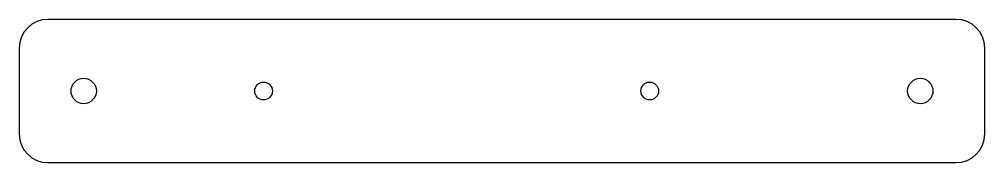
# Model space of a CAD drawing. Header units: millimetres. Extents: x -86 to 86, y -13 to 13.
import ezdxf

# ---------------------------------------------------------------- set-up
doc = ezdxf.new("R2010")
doc.units = ezdxf.units.MM

msp = doc.modelspace()

# ---------------------------------------------------------------- linework, layer by layer
for p, q in [((80.64, 12.7, 3.05), (-80.64, 12.7, 3.05)), ((-85.72, 7.62, 3.05), (-85.72, -7.62, 3.05)), ((85.72, -7.62, 3.05), (85.72, 7.62, 3.05)), ((-80.64, -12.7, 3.05), (80.64, -12.7, 3.05))]:
    msp.add_line(p, q)
for centre, radius in [((-74.29, 0, 3.05), 2.25), ((74.29, 0, 3.05), 2.25), ((-42.35, 0, 3.05), 1.57), ((26.23, 0, 3.05), 1.57)]:
    msp.add_circle(centre, radius)
for centre, start, end in [((-80.64, 7.62, 3.05), 90, 180), ((80.64, 7.62, 3.05), 0, 90), ((-80.64, -7.62, 3.05), 180, 270), ((80.64, -7.62, 3.05), -90, 0)]:
    msp.add_arc(centre, 5.08, start, end)

doc.saveas('drawing.dxf')
